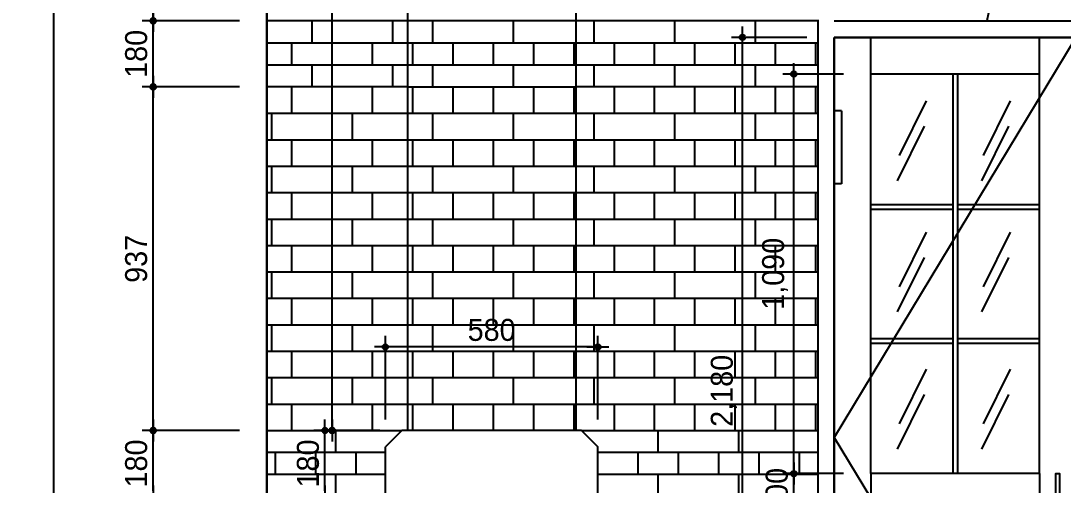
# Model space of a CAD drawing. Extents: x 139057 to 147967, y -162404 to -149789.
# Drawn here: x 140650 to 143495, y -157880 to -156614 of the extents above; entities that cross this region are included whole.
import ezdxf

# ---------------------------------------------------------------- set-up
doc = ezdxf.new("R2010")
doc.units = 0
doc.header["$LTSCALE"] = 50
doc.header["$MEASUREMENT"] = 0
doc.header["$PDMODE"] = 35
doc.header["$PDSIZE"] = -10
doc.linetypes.add('CEN', pattern=[62, 60, -1, 0, -1])
doc.layers.get('0').update_dxf_attribs({"linetype": 'CONTINUOUS'})
doc.layers.get('DEFPOINTS').update_dxf_attribs({"linetype": 'CONTINUOUS'})
for name, color, linetype in [('DIM', 7, 'CONTINUOUS'), ('ele-3', 6, 'CONTINUOUS'), ('FIN', 5, 'CONTINUOUS'), ('h', 5, 'CONTINUOUS'), ('HAT', 5, 'CONTINUOUS'), ('W-1', 3, 'CONTINUOUS'), ('WID', 4, 'CONTINUOUS'), ('중심선', 1, 'CEN')]:
    doc.layers.add(name, color=color, linetype=linetype)
doc.styles.add('현창', font='HYWULM_0.TTF')
doc.dimstyles.new('ISO-25', dxfattribs={"dimscale": 20, "dimtxt": 4, "dimasz": 1, "dimexe": 2, "dimexo": 5, "dimtad": 1, "dimlunit": 6, "dimtxsty": '현창', "dimblk": 'DIMDOT', "dimcen": 2.5, "dimadec": 0, "dimazin": 0, "dimtfac": 1, "dimtmove": 0, "dimatfit": 3, "dimldrblk": 'DIMDOT', "dimfxl": 1, "dimarcsym": 0})

# ---------------------------------------------------------------- blocks, each defined once
blk = doc.blocks.new('DIMDOT')
at = {"linetype": 'Continuous'}
blk.add_line((-2, 0), (2, 0), dxfattribs=at)
for radius in [0.5, 0.25]:
    blk.add_circle((0, 0), radius, dxfattribs=at)
blk = doc.blocks.new('*D3')
at = {"color": 0, "lineweight": -2}
for p, q in [((141644.6, -157701.3), (141644.6, -157473.5)), ((142224.6, -157701.3), (142224.6, -157473.5)), ((142209.6, -157503.5), (141659.6, -157503.5))]:
    blk.add_line(p, q, dxfattribs=at)
at = {"layer": 'DEFPOINTS', "color": 0}
for p in [(141644.6, -157503.5), (141644.6, -157776.3), (142224.6, -157776.3)]:
    blk.add_point(p, dxfattribs=at)
at = {"color": 0, "lineweight": -2, "xscale": 15, "yscale": 15, "zscale": 15, "rotation": 180}
blk.add_blockref('DIMDOT', (141644.6, -157503.5), dxfattribs=at)
at = {"color": 0, "lineweight": -2, "xscale": 15, "yscale": 15, "zscale": 15}
blk.add_blockref('DIMDOT', (142224.6, -157503.5), dxfattribs=at)
at = {"color": 0, "insert": (141934.6, -157457.3), "char_height": 60, "attachment_point": 5, "style": '현창'}
blk.add_mtext('580', dxfattribs=at)
blk = doc.blocks.new('*D14')
at = {"color": 0, "lineweight": -2}
for p, q in [((141614.6, -157731.3), (141449.7, -157731.3)), ((141479.7, -157896.3), (141479.7, -157746.3)), ((141569.6, -157911.3), (141449.7, -157911.3))]:
    blk.add_line(p, q, dxfattribs=at)
at = {"layer": 'DEFPOINTS', "color": 0}
for p in [(141479.7, -157731.3), (141689.6, -157731.3), (141644.6, -157911.3)]:
    blk.add_point(p, dxfattribs=at)
at = {"color": 0, "lineweight": -2, "xscale": 15, "yscale": 15, "zscale": 15}
for p, rotation in [((141479.7, -157731.3), 90), ((141479.7, -157911.3), 270)]:
    blk.add_blockref('DIMDOT', p, dxfattribs=dict(at, rotation=rotation))
at = {"color": 0, "insert": (141433.5, -157821.3), "char_height": 60, "attachment_point": 5, "rotation": 90, "style": '현창'}
blk.add_mtext('180', dxfattribs=at)
blk = doc.blocks.new('*D21')
at = {"color": 0, "lineweight": -2}
for p, q in [((141246.1, -155717.9), (140980.8, -155717.9)), ((141010.8, -156598.9), (141010.8, -155732.9)), ((141246.1, -156613.9), (140980.8, -156613.9))]:
    blk.add_line(p, q, dxfattribs=at)
at = {"layer": 'DEFPOINTS', "color": 0}
for p in [(141010.8, -155717.9), (141321.1, -155717.9), (141321.1, -156613.9)]:
    blk.add_point(p, dxfattribs=at)
at = {"color": 0, "lineweight": -2, "xscale": 15, "yscale": 15, "zscale": 15}
for p, rotation in [((141010.8, -155717.9), 90), ((141010.8, -156613.9), 270)]:
    blk.add_blockref('DIMDOT', p, dxfattribs=dict(at, rotation=rotation))
at = {"color": 0, "insert": (140964.5, -156166.2), "char_height": 60, "attachment_point": 5, "rotation": 90, "style": '현창'}
blk.add_mtext('896', dxfattribs=at)
blk = doc.blocks.new('*D22')
at = {"color": 0, "lineweight": -2}
for p, q in [((141246.1, -156613.9), (140980.8, -156613.9)), ((141010.8, -156778.9), (141010.8, -156628.9)), ((141246.1, -156793.9), (140980.8, -156793.9))]:
    blk.add_line(p, q, dxfattribs=at)
at = {"layer": 'DEFPOINTS', "color": 0}
for p in [(141010.8, -156613.9), (141321.1, -156613.9), (141321.1, -156793.9)]:
    blk.add_point(p, dxfattribs=at)
at = {"color": 0, "lineweight": -2, "xscale": 15, "yscale": 15, "zscale": 15}
for p, rotation in [((141010.8, -156613.9), 90), ((141010.8, -156793.9), 270)]:
    blk.add_blockref('DIMDOT', p, dxfattribs=dict(at, rotation=rotation))
at = {"color": 0, "insert": (140964.6, -156703.9), "char_height": 60, "attachment_point": 5, "rotation": 90, "style": '현창'}
blk.add_mtext('180', dxfattribs=at)
blk = doc.blocks.new('*D23')
at = {"color": 0, "lineweight": -2}
for p, q in [((141246.1, -156794.3), (140980.8, -156794.3)), ((141010.8, -157716.3), (141010.8, -156809.3)), ((141246.1, -157731.3), (140980.8, -157731.3))]:
    blk.add_line(p, q, dxfattribs=at)
at = {"layer": 'DEFPOINTS', "color": 0}
for p in [(141010.8, -156794.3), (141321.1, -156794.3), (141321.1, -157731.3)]:
    blk.add_point(p, dxfattribs=at)
at = {"color": 0, "lineweight": -2, "xscale": 15, "yscale": 15, "zscale": 15}
for p, rotation in [((141010.8, -156794.3), 90), ((141010.8, -157731.3), 270)]:
    blk.add_blockref('DIMDOT', p, dxfattribs=dict(at, rotation=rotation))
at = {"color": 0, "insert": (140964.6, -157263), "char_height": 60, "attachment_point": 5, "rotation": 90, "style": '현창'}
blk.add_mtext('937', dxfattribs=at)
blk = doc.blocks.new('*D24')
at = {"color": 0, "lineweight": -2}
for p, q in [((141246.1, -157731.3), (140980.8, -157731.3)), ((141010.8, -157896.3), (141010.8, -157746.3)), ((141246.1, -157911.3), (140980.8, -157911.3))]:
    blk.add_line(p, q, dxfattribs=at)
at = {"layer": 'DEFPOINTS', "color": 0}
for p in [(141010.8, -157731.3), (141321.1, -157731.3), (141321.1, -157911.3)]:
    blk.add_point(p, dxfattribs=at)
at = {"color": 0, "lineweight": -2, "xscale": 15, "yscale": 15, "zscale": 15}
for p, rotation in [((141010.8, -157731.3), 90), ((141010.8, -157911.3), 270)]:
    blk.add_blockref('DIMDOT', p, dxfattribs=dict(at, rotation=rotation))
at = {"color": 0, "insert": (140964.6, -157821.3), "char_height": 60, "attachment_point": 5, "rotation": 90, "style": '현창'}
blk.add_mtext('180', dxfattribs=at)
blk = doc.blocks.new('*D33')
at = {"color": 0, "lineweight": -2}
for p, q in [((141629.6, -154600.3), (141469.6, -154600.3)), ((141499.6, -157716.3), (141499.6, -154615.3)), ((141629.6, -157731.3), (141469.6, -157731.3))]:
    blk.add_line(p, q, dxfattribs=at)
at = {"layer": 'DEFPOINTS', "color": 0}
for p in [(141499.6, -154600.3), (141704.6, -154600.3), (141704.6, -157731.3)]:
    blk.add_point(p, dxfattribs=at)
at = {"color": 0, "lineweight": -2, "xscale": 15, "yscale": 15, "zscale": 15}
for p, rotation in [((141499.6, -154600.3), 90), ((141499.6, -157731.3), 270)]:
    blk.add_blockref('DIMDOT', p, dxfattribs=dict(at, rotation=rotation))
at = {"color": 0, "insert": (141448.8, -155890.2), "char_height": 60, "attachment_point": 5, "rotation": 90, "style": '현창'}
blk.add_mtext('3,131', dxfattribs=at)
blk = doc.blocks.new('*D34')
at = {"color": 0, "lineweight": -2}
for p, q in [((142894.6, -157848.9), (142729.2, -157848.9)), ((142759.2, -157933.9), (142759.2, -157863.9)), ((142894.6, -157948.9), (142729.2, -157948.9))]:
    blk.add_line(p, q, dxfattribs=at)
at = {"layer": 'DEFPOINTS', "color": 0}
for p in [(142759.2, -157848.9), (142969.6, -157848.9), (142969.6, -157948.9)]:
    blk.add_point(p, dxfattribs=at)
at = {"color": 0, "lineweight": -2, "xscale": 15, "yscale": 15, "zscale": 15}
for p, rotation in [((142759.2, -157848.9), 90), ((142759.2, -157948.9), 270)]:
    blk.add_blockref('DIMDOT', p, dxfattribs=dict(at, rotation=rotation))
at = {"color": 0, "insert": (142713, -157898.9), "char_height": 60, "attachment_point": 5, "rotation": 90, "style": '현창'}
blk.add_mtext('100', dxfattribs=at)
blk = doc.blocks.new('*D44')
at = {"color": 0, "lineweight": -2}
for p, q in [((141246.1, -153103.9), (140709.8, -153103.9)), ((140739.8, -159393.9), (140739.8, -153118.9)), ((141246.1, -159408.9), (140709.8, -159408.9))]:
    blk.add_line(p, q, dxfattribs=at)
at = {"layer": 'DEFPOINTS', "color": 0}
for p in [(140739.8, -153103.9), (141321.1, -153103.9), (141321.1, -159408.9)]:
    blk.add_point(p, dxfattribs=at)
at = {"color": 0, "lineweight": -2, "xscale": 15, "yscale": 15, "zscale": 15}
for p, rotation in [((140739.8, -153103.9), 90), ((140739.8, -159408.9), 270)]:
    blk.add_blockref('DIMDOT', p, dxfattribs=dict(at, rotation=rotation))
at = {"color": 0, "insert": (140689, -156044.1), "char_height": 60, "attachment_point": 5, "rotation": 90, "style": '현창'}
blk.add_mtext('6,305', dxfattribs=at)
blk = doc.blocks.new('*D49')
at = {"color": 0, "lineweight": -2}
for p, q in [((142869.6, -156583.9), (142869.6, -156279.3)), ((143529.6, -156583.9), (143529.6, -156279.3)), ((143514.6, -156309.3), (142884.6, -156309.3))]:
    blk.add_line(p, q, dxfattribs=at)
at = {"layer": 'DEFPOINTS', "color": 0}
for p in [(142869.6, -156309.3), (142869.6, -156658.9), (143529.6, -156658.9)]:
    blk.add_point(p, dxfattribs=at)
at = {"color": 0, "lineweight": -2, "xscale": 15, "yscale": 15, "zscale": 15, "rotation": 180}
blk.add_blockref('DIMDOT', (142869.6, -156309.3), dxfattribs=at)
at = {"color": 0, "lineweight": -2, "xscale": 15, "yscale": 15, "zscale": 15}
blk.add_blockref('DIMDOT', (143529.6, -156309.3), dxfattribs=at)
at = {"color": 0, "insert": (143216.8, -156263), "char_height": 60, "attachment_point": 5, "style": '현창'}
blk.add_mtext('660', dxfattribs=at)
blk = doc.blocks.new('*D50')
at = {"color": 0, "lineweight": -2}
for p, q in [((142894.6, -156758.9), (142729.2, -156758.9)), ((142759.2, -157833.9), (142759.2, -156773.9)), ((142894.6, -157848.9), (142729.2, -157848.9))]:
    blk.add_line(p, q, dxfattribs=at)
at = {"layer": 'DEFPOINTS', "color": 0}
for p in [(142759.2, -156758.9), (142969.6, -156758.9), (142969.6, -157848.9)]:
    blk.add_point(p, dxfattribs=at)
at = {"color": 0, "lineweight": -2, "xscale": 15, "yscale": 15, "zscale": 15}
for p, rotation in [((142759.2, -156758.9), 90), ((142759.2, -157848.9), 270)]:
    blk.add_blockref('DIMDOT', p, dxfattribs=dict(at, rotation=rotation))
at = {"color": 0, "insert": (142708.4, -157303.9), "char_height": 60, "attachment_point": 5, "rotation": 90, "style": '현창'}
blk.add_mtext('1,090', dxfattribs=at)
blk = doc.blocks.new('*D51')
at = {"color": 0, "lineweight": -2}
for p, q in [((142794.6, -156658.9), (142589.2, -156658.9)), ((142619.2, -158823.9), (142619.2, -156673.9)), ((142794.6, -158838.9), (142589.2, -158838.9))]:
    blk.add_line(p, q, dxfattribs=at)
at = {"layer": 'DEFPOINTS', "color": 0}
for p in [(142619.2, -156658.9), (142869.6, -156658.9), (142869.6, -158838.9)]:
    blk.add_point(p, dxfattribs=at)
at = {"color": 0, "lineweight": -2, "xscale": 15, "yscale": 15, "zscale": 15}
for p, rotation in [((142619.2, -156658.9), 90), ((142619.2, -158838.9), 270)]:
    blk.add_blockref('DIMDOT', p, dxfattribs=dict(at, rotation=rotation))
at = {"color": 0, "insert": (142568.4, -157623.1), "char_height": 60, "attachment_point": 5, "rotation": 90, "style": '현창'}
blk.add_mtext('2,180', dxfattribs=at)

msp = doc.modelspace()

# ---------------------------------------------------------------- linework, layer by layer
at = {"layer": 'DIM'}
msp.add_lwpolyline([(141321.136, -152679.226), (141321.136, -156180.53), (141221.136, -156220.53), (141421.136, -156220.53), (141321.136, -156260.53), (141321.136, -159609.906)], dxfattribs=at)
at = {"layer": 'ele-3'}
for p, q in [((141704.564, -156613.886), (141321.136, -156613.886)), ((142824.564, -156613.886), (142164.564, -156613.886)), ((141321.136, -156673.886), (141704.564, -156673.886)), ((142164.564, -156673.886), (142824.564, -156673.886)), ((141321.136, -156733.886), (141704.564, -156733.886)), ((142164.564, -156733.886), (142824.564, -156733.886)), ((141704.564, -156793.886), (141321.136, -156793.886)), ((142824.564, -156793.886), (142164.564, -156793.886)), ((141321.136, -157731.307), (141689.564, -157731.307)), ((142179.564, -157731.307), (142824.564, -157731.307)), ((141644.564, -157791.307), (141321.136, -157791.307)), ((142824.564, -157791.307), (142224.564, -157791.307)), ((141644.564, -157851.307), (141321.136, -157851.307)), ((142824.564, -157851.307), (142224.564, -157851.307))]:
    msp.add_line(p, q, dxfattribs=at)
for points in [[(141444.564, -156673.886), (141444.564, -156613.886)], [(141664.564, -156673.886), (141664.564, -156613.886)], [(142214.564, -156673.886), (142214.564, -156613.886)], [(142434.564, -156673.886), (142434.564, -156613.886)], [(142654.564, -156673.886), (142654.564, -156613.886)], [(141389.564, -156733.886), (141389.564, -156673.886)], [(141499.564, -156733.886), (141499.564, -156673.886)], [(141609.564, -156733.886), (141609.564, -156673.886)], [(142269.564, -156733.886), (142269.564, -156673.886)], [(142379.564, -156733.886), (142379.564, -156673.886)], [(142489.564, -156733.886), (142489.564, -156673.886)], [(142599.564, -156733.886), (142599.564, -156673.886)], [(142709.564, -156733.886), (142709.564, -156673.886)], [(142819.564, -156733.886), (142819.564, -156673.886)], [(141444.564, -156793.886), (141444.564, -156733.886)], [(141664.564, -156793.886), (141664.564, -156733.886)], [(142214.564, -156793.886), (142214.564, -156733.886)], [(142434.564, -156793.886), (142434.564, -156733.886)], [(142654.564, -156793.886), (142654.564, -156733.886)], [(141509.564, -157791.307), (141509.564, -157731.307)], [(142389.564, -157791.307), (142389.564, -157731.307)], [(142609.564, -157791.307), (142609.564, -157731.307)], [(141344.564, -157851.307), (141344.564, -157791.307)], [(141454.564, -157851.307), (141454.564, -157791.307)], [(141564.564, -157851.307), (141564.564, -157791.307)], [(142334.564, -157851.307), (142334.564, -157791.307)], [(142444.564, -157851.307), (142444.564, -157791.307)], [(142554.564, -157851.307), (142554.564, -157791.307)], [(142664.564, -157851.307), (142664.564, -157791.307)], [(142774.564, -157851.307), (142774.564, -157791.307)], [(141509.564, -157911.307), (141509.564, -157851.307)], [(142389.564, -157911.307), (142389.564, -157851.307)], [(142609.564, -157911.307), (142609.564, -157851.307)]]:
    msp.add_lwpolyline(points, dxfattribs=at)
at = {"layer": 'FIN'}
msp.add_lwpolyline([(141321.136, -152679.226), (145820.075, -152679.226), (145820.075, -159429.82), (141321.136, -159408.886)], close=True, dxfattribs=at)
at = {"layer": 'h'}
for p, q in [((143120.59, -156832.402), (143046.963, -156981.3)), ((143350.295, -156832.402), (143276.669, -156981.3)), ((141321.136, -156865.995), (141704.564, -156865.995)), ((142164.564, -156865.995), (142824.564, -156865.995)), ((143115.57, -156900.997), (143041.944, -157049.895)), ((143345.276, -156900.997), (143271.65, -157049.895)), ((141321.136, -156938.104), (141704.564, -156938.104)), ((142164.564, -156938.104), (142824.564, -156938.104)), ((141321.136, -157010.214), (141704.564, -157010.214)), ((142164.564, -157010.214), (142824.564, -157010.214)), ((141321.136, -157082.323), (141704.564, -157082.323)), ((142164.564, -157082.323), (142824.564, -157082.323)), ((141321.136, -157154.432), (141704.564, -157154.432)), ((142164.564, -157154.432), (142824.564, -157154.432)), ((143120.59, -157190.444), (143046.963, -157339.342)), ((143350.295, -157190.444), (143276.669, -157339.342)), ((141321.136, -157226.542), (141704.564, -157226.542)), ((142164.564, -157226.542), (142824.564, -157226.542)), ((143115.57, -157259.039), (143041.944, -157407.937)), ((143345.276, -157259.039), (143271.65, -157407.937)), ((141321.136, -157298.651), (141704.564, -157298.651)), ((142164.564, -157298.651), (142824.564, -157298.651)), ((141321.136, -157370.761), (141704.564, -157370.761)), ((142164.564, -157370.761), (142824.564, -157370.761)), ((141321.136, -157442.87), (141704.564, -157442.87)), ((142164.564, -157442.87), (142824.564, -157442.87)), ((141321.136, -157514.979), (141704.564, -157514.979)), ((142164.564, -157514.979), (142824.564, -157514.979)), ((143120.59, -157564.36), (143046.963, -157713.258)), ((143350.295, -157564.36), (143276.669, -157713.258)), ((141321.136, -157587.089), (141704.564, -157587.089)), ((142164.564, -157587.089), (142824.564, -157587.089)), ((143115.57, -157632.955), (143041.944, -157781.853)), ((143345.276, -157632.955), (143271.65, -157781.853)), ((141321.136, -157659.198), (141704.564, -157659.198)), ((142164.564, -157659.198), (142824.564, -157659.198))]:
    msp.add_line(p, q, dxfattribs=at)
for points in [[(141389.564, -156865.995), (141389.564, -156793.886)], [(141499.564, -156865.995), (141499.564, -156793.886)], [(141609.564, -156865.995), (141609.564, -156793.886)], [(142269.564, -156865.995), (142269.564, -156793.886)], [(142379.564, -156865.995), (142379.564, -156793.886)], [(142489.564, -156865.995), (142489.564, -156793.886)], [(142599.564, -156865.995), (142599.564, -156793.886)], [(142709.564, -156865.995), (142709.564, -156793.886)], [(142819.564, -156865.995), (142819.564, -156793.886)], [(141334.564, -156938.104), (141334.564, -156865.995)], [(141554.564, -156938.104), (141554.564, -156865.995)], [(142214.564, -156938.104), (142214.564, -156865.995)], [(142434.564, -156938.104), (142434.564, -156865.995)], [(142654.564, -156938.104), (142654.564, -156865.995)], [(141389.564, -157010.214), (141389.564, -156938.104)], [(141499.564, -157010.214), (141499.564, -156938.104)], [(141609.564, -157010.214), (141609.564, -156938.104)], [(142269.564, -157010.214), (142269.564, -156938.104)], [(142379.564, -157010.214), (142379.564, -156938.104)], [(142489.564, -157010.214), (142489.564, -156938.104)], [(142599.564, -157010.214), (142599.564, -156938.104)], [(142709.564, -157010.214), (142709.564, -156938.104)], [(142819.564, -157010.214), (142819.564, -156938.104)], [(141334.564, -157082.323), (141334.564, -157010.214)], [(141554.564, -157082.323), (141554.564, -157010.214)], [(142214.564, -157082.323), (142214.564, -157010.214)], [(142434.564, -157082.323), (142434.564, -157010.214)], [(142654.564, -157082.323), (142654.564, -157010.214)], [(141389.564, -157154.432), (141389.564, -157082.323)], [(141499.564, -157154.432), (141499.564, -157082.323)], [(141609.564, -157154.432), (141609.564, -157082.323)], [(142269.564, -157154.432), (142269.564, -157082.323)], [(142379.564, -157154.432), (142379.564, -157082.323)], [(142489.564, -157154.432), (142489.564, -157082.323)], [(142599.564, -157154.432), (142599.564, -157082.323)], [(142709.564, -157154.432), (142709.564, -157082.323)], [(142819.564, -157154.432), (142819.564, -157082.323)], [(141334.564, -157226.542), (141334.564, -157154.432)], [(141554.564, -157226.542), (141554.564, -157154.432)], [(142214.564, -157226.542), (142214.564, -157154.432)], [(142434.564, -157226.542), (142434.564, -157154.432)], [(142654.564, -157226.542), (142654.564, -157154.432)], [(141389.564, -157298.651), (141389.564, -157226.542)], [(141499.564, -157298.651), (141499.564, -157226.542)], [(141609.564, -157298.651), (141609.564, -157226.542)], [(142269.564, -157298.651), (142269.564, -157226.542)], [(142379.564, -157298.651), (142379.564, -157226.542)], [(142489.564, -157298.651), (142489.564, -157226.542)], [(142599.564, -157298.651), (142599.564, -157226.542)], [(142709.564, -157298.651), (142709.564, -157226.542)], [(142819.564, -157298.651), (142819.564, -157226.542)], [(141334.564, -157370.761), (141334.564, -157298.651)], [(141554.564, -157370.761), (141554.564, -157298.651)], [(142214.564, -157370.761), (142214.564, -157298.651)], [(142434.564, -157370.761), (142434.564, -157298.651)], [(142654.564, -157370.761), (142654.564, -157298.651)], [(141389.564, -157442.87), (141389.564, -157370.761)], [(141499.564, -157442.87), (141499.564, -157370.761)], [(141609.564, -157442.87), (141609.564, -157370.761)], [(142269.564, -157442.87), (142269.564, -157370.761)], [(142379.564, -157442.87), (142379.564, -157370.761)], [(142489.564, -157442.87), (142489.564, -157370.761)], [(142599.564, -157442.87), (142599.564, -157370.761)], [(142709.564, -157442.87), (142709.564, -157370.761)], [(142819.564, -157442.87), (142819.564, -157370.761)], [(141334.564, -157514.979), (141334.564, -157442.87)], [(141554.564, -157514.979), (141554.564, -157442.87)], [(142214.564, -157514.979), (142214.564, -157442.87)], [(142434.564, -157514.979), (142434.564, -157442.87)], [(142654.564, -157514.979), (142654.564, -157442.87)], [(141389.564, -157587.089), (141389.564, -157514.979)], [(141499.564, -157587.089), (141499.564, -157514.979)], [(141609.564, -157587.089), (141609.564, -157514.979)], [(142269.564, -157587.089), (142269.564, -157514.979)], [(142379.564, -157587.089), (142379.564, -157514.979)], [(142489.564, -157587.089), (142489.564, -157514.979)], [(142599.564, -157587.089), (142599.564, -157514.979)], [(142709.564, -157587.089), (142709.564, -157514.979)], [(142819.564, -157587.089), (142819.564, -157514.979)], [(141334.564, -157659.198), (141334.564, -157587.089)], [(141554.564, -157659.198), (141554.564, -157587.089)], [(142214.564, -157659.198), (142214.564, -157587.089)], [(142434.564, -157659.198), (142434.564, -157587.089)], [(142654.564, -157659.198), (142654.564, -157587.089)], [(141389.564, -157731.307), (141389.564, -157659.198)], [(141499.564, -157731.307), (141499.564, -157659.198)], [(141609.564, -157731.307), (141609.564, -157659.198)], [(142269.564, -157731.307), (142269.564, -157659.198)], [(142379.564, -157731.307), (142379.564, -157659.198)], [(142489.564, -157731.307), (142489.564, -157659.198)], [(142599.564, -157731.307), (142599.564, -157659.198)], [(142709.564, -157731.307), (142709.564, -157659.198)], [(142819.564, -157731.307), (142819.564, -157659.198)]]:
    msp.add_lwpolyline(points, dxfattribs=at)
at = {"layer": 'HAT'}
for p, q in [((142969.564, -156758.886), (142969.564, -156658.886)), ((143429.564, -156758.886), (143429.564, -156658.886)), ((142969.564, -157848.886), (142969.564, -157948.886)), ((143429.564, -157848.886), (143429.564, -157948.886))]:
    msp.add_line(p, q, dxfattribs=at)
msp.add_lwpolyline([(143484.564, -157948.886), (143474.564, -157948.886), (143474.564, -157848.886), (143484.564, -157848.886)], close=True, dxfattribs=at)
at = {"layer": 'W-1'}
for p, q in [((141704.564, -154263.886), (141704.564, -157731.307)), ((142164.564, -154263.886), (142164.564, -157731.307)), ((141689.564, -157731.307), (141644.564, -157776.307)), ((142179.564, -157731.307), (141689.564, -157731.307)), ((142179.564, -157731.307), (142224.564, -157776.307)), ((141644.564, -159148.886), (141644.564, -157776.307)), ((142224.564, -159148.886), (142224.564, -157776.307))]:
    msp.add_line(p, q, dxfattribs=at)
at = {"layer": 'WID'}
for p, q in [((142164.564, -156613.886), (141704.564, -156613.886)), ((142824.564, -156610.664), (142824.564, -158838.886)), ((142824.564, -156613.886), (142824.564, -158838.886)), ((142869.564, -156613.886), (144189.564, -156613.886)), ((142869.564, -156658.886), (142869.564, -158838.886)), ((142869.564, -156658.886), (143529.564, -156658.886)), ((142869.564, -158838.886), (142869.564, -156658.886)), ((143529.564, -156658.886), (142869.564, -156658.886)), ((141704.564, -156673.886), (142164.564, -156673.886)), ((141704.564, -156733.886), (142164.564, -156733.886)), ((143429.564, -156758.886), (142969.564, -156758.886)), ((142969.564, -157848.886), (142969.564, -156758.886)), ((143193.064, -156758.886), (143193.064, -157848.886)), ((143206.064, -156758.886), (143206.064, -157848.886)), ((143429.564, -157848.886), (143429.564, -156758.886)), ((141704.564, -156793.886), (142164.564, -156793.886)), ((141704.564, -156865.995), (142164.564, -156865.995)), ((142889.564, -156858.886), (142869.564, -156858.886)), ((142889.564, -156858.886), (142889.564, -157058.886)), ((141704.564, -156938.104), (142164.564, -156938.104)), ((141704.564, -157010.214), (142164.564, -157010.214)), ((142889.564, -157058.886), (142869.564, -157058.886)), ((141704.564, -157082.323), (142164.564, -157082.323)), ((143193.064, -157115.719), (142969.564, -157115.719)), ((143429.564, -157115.719), (143206.064, -157115.719)), ((141704.564, -157154.432), (142164.564, -157154.432)), ((143193.064, -157128.719), (142969.564, -157128.719)), ((143429.564, -157128.719), (143206.064, -157128.719)), ((141704.564, -157226.542), (142164.564, -157226.542)), ((141704.564, -157298.651), (142164.564, -157298.651)), ((141704.564, -157370.761), (142164.564, -157370.761)), ((141704.564, -157442.87), (142164.564, -157442.87)), ((143193.064, -157481.214), (142969.564, -157481.214)), ((143193.064, -157494.214), (142969.564, -157494.214)), ((143429.564, -157481.214), (143206.064, -157481.214)), ((143429.564, -157494.214), (143206.064, -157494.214)), ((141704.564, -157514.979), (142164.564, -157514.979)), ((141704.564, -157587.089), (142164.564, -157587.089)), ((141704.564, -157659.198), (142164.564, -157659.198)), ((143429.564, -157848.886), (142969.564, -157848.886))]:
    msp.add_line(p, q, dxfattribs=at)
for points in [[(141774.564, -156673.886), (141774.564, -156613.886)], [(141994.564, -156673.886), (141994.564, -156613.886)], [(141719.564, -156733.886), (141719.564, -156673.886)], [(141829.564, -156733.886), (141829.564, -156673.886)], [(141939.564, -156733.886), (141939.564, -156673.886)], [(142049.564, -156733.886), (142049.564, -156673.886)], [(142159.564, -156733.886), (142159.564, -156673.886)], [(141774.564, -156793.886), (141774.564, -156733.886)], [(141994.564, -156793.886), (141994.564, -156733.886)], [(141719.564, -156865.995), (141719.564, -156793.886)], [(141829.564, -156865.995), (141829.564, -156793.886)], [(141939.564, -156865.995), (141939.564, -156793.886)], [(142049.564, -156865.995), (142049.564, -156793.886)], [(142159.564, -156865.995), (142159.564, -156793.886)], [(141774.564, -156938.104), (141774.564, -156865.995)], [(141994.564, -156938.104), (141994.564, -156865.995)], [(141719.564, -157010.214), (141719.564, -156938.104)], [(141829.564, -157010.214), (141829.564, -156938.104)], [(141939.564, -157010.214), (141939.564, -156938.104)], [(142049.564, -157010.214), (142049.564, -156938.104)], [(142159.564, -157010.214), (142159.564, -156938.104)], [(141774.564, -157082.323), (141774.564, -157010.214)], [(141994.564, -157082.323), (141994.564, -157010.214)], [(141719.564, -157154.432), (141719.564, -157082.323)], [(141829.564, -157154.432), (141829.564, -157082.323)], [(141939.564, -157154.432), (141939.564, -157082.323)], [(142049.564, -157154.432), (142049.564, -157082.323)], [(142159.564, -157154.432), (142159.564, -157082.323)], [(141774.564, -157226.542), (141774.564, -157154.432)], [(141994.564, -157226.542), (141994.564, -157154.432)], [(141719.564, -157298.651), (141719.564, -157226.542)], [(141829.564, -157298.651), (141829.564, -157226.542)], [(141939.564, -157298.651), (141939.564, -157226.542)], [(142049.564, -157298.651), (142049.564, -157226.542)], [(142159.564, -157298.651), (142159.564, -157226.542)], [(141774.564, -157370.761), (141774.564, -157298.651)], [(141994.564, -157370.761), (141994.564, -157298.651)], [(141719.564, -157442.87), (141719.564, -157370.761)], [(141829.564, -157442.87), (141829.564, -157370.761)], [(141939.564, -157442.87), (141939.564, -157370.761)], [(142049.564, -157442.87), (142049.564, -157370.761)], [(142159.564, -157442.87), (142159.564, -157370.761)], [(141774.564, -157514.979), (141774.564, -157442.87)], [(141994.564, -157514.979), (141994.564, -157442.87)], [(141719.564, -157587.089), (141719.564, -157514.979)], [(141829.564, -157587.089), (141829.564, -157514.979)], [(141939.564, -157587.089), (141939.564, -157514.979)], [(142049.564, -157587.089), (142049.564, -157514.979)], [(142159.564, -157587.089), (142159.564, -157514.979)], [(141774.564, -157659.198), (141774.564, -157587.089)], [(141994.564, -157659.198), (141994.564, -157587.089)], [(141719.564, -157731.307), (141719.564, -157659.198)], [(141829.564, -157731.307), (141829.564, -157659.198)], [(141939.564, -157731.307), (141939.564, -157659.198)], [(142049.564, -157731.307), (142049.564, -157659.198)], [(142159.564, -157731.307), (142159.564, -157659.198)]]:
    msp.add_lwpolyline(points, dxfattribs=at)
msp.add_arc((143526.152, -156652.2), 242.815, 9.07871, 170.92129, dxfattribs=at)
at = {"layer": '중심선'}
for p, q in [((143529.564, -156658.886), (142869.564, -157750.496)), ((142869.564, -157750.496), (143529.564, -158838.886))]:
    msp.add_line(p, q, dxfattribs=at)

# ---------------------------------------------------------------- dimensions: what is measured, and where the dimension line sits
for base, p1, p2, angle, picture, middle in [((140739.764, -153103.886), (141321.136, -159408.886), (141321.136, -153103.886), 90, '*D44', (140739.764, -156044.056)), ((141499.564, -154600.309), (141704.564, -157731.307), (141704.564, -154600.309), 90, '*D33', (141499.564, -155890.152)), ((141010.80048, -155717.88065), (141321.1356, -156613.88557), (141321.1356, -155717.88065), 90, '*D21', (141010.80048, -156166.18811)), ((142869.564, -156309.251), (143529.564, -156658.886), (142869.564, -156658.886), 180, '*D49', (143216.828, -156309.251)), ((141010.8, -156613.886), (141321.136, -156793.886), (141321.136, -156613.886), 90, '*D22', (141010.8, -156703.886)), ((142619.243, -156658.886), (142869.564, -158838.886), (142869.564, -156658.886), 90, '*D51', (142619.243, -157623.143)), ((142759.229, -156758.886), (142969.564, -157848.886), (142969.564, -156758.886), 90, '*D50', (142759.229, -157303.886)), ((141010.8, -156794.306), (141321.136, -157731.307), (141321.136, -156794.306), 90, '*D23', (141010.8, -157263.017)), ((141644.564, -157503.504), (142224.564, -157776.307), (141644.564, -157776.307), 180, '*D3', (141934.564, -157503.504)), ((141010.8, -157731.307), (141321.136, -157911.307), (141321.136, -157731.307), 90, '*D24', (141010.8, -157821.307)), ((141479.746, -157731.307), (141644.564, -157911.307), (141689.564, -157731.307), 90, '*D14', (141479.746, -157821.307)), ((142759.229, -157848.886), (142969.564, -157948.886), (142969.564, -157848.886), 90, '*D34', (142759.229, -157898.886))]:
    dim = msp.add_linear_dim(base=base, p1=p1, p2=p2, angle=angle, dimstyle='ISO-25', override={"dimscale": 15, "dimtxt": 4, "dimasz": 1, "dimexe": 2, "dimexo": 5, "dimgap": 1, "dimlunit": 6, "dimdle": 2, "dimtix": 1})
    dim.commit()
    dim.dimension.update_dxf_attribs({"geometry": picture, "text_midpoint": middle, "dimtype": 128})

doc.saveas('drawing.dxf')
